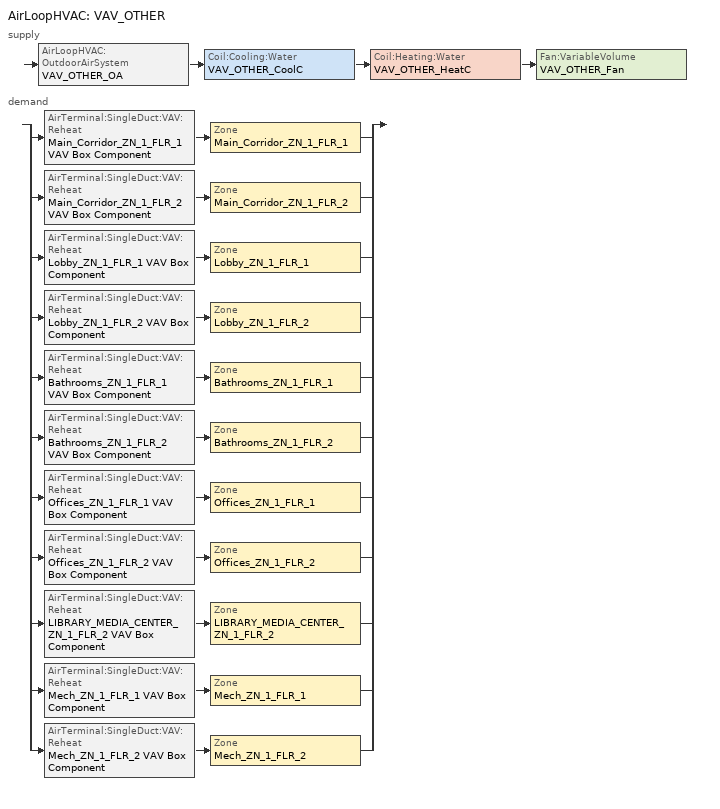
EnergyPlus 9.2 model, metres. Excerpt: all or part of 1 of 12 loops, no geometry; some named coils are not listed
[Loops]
AirLoopHVAC 'VAV_OTHER'
 supply: AirLoopHVAC:OutdoorAirSystem 'VAV_OTHER_OA' > Coil:Cooling:Water 'VAV_OTHER_CoolC' > Coil:Heating:Water 'VAV_OTHER_HeatC' > Fan:VariableVolume 'VAV_OTHER_Fan'
 demand: split
  | AirTerminal:SingleDuct:VAV:Reheat 'Main_Corridor_ZN_1_FLR_1 VAV Box Component' > Zone 'Main_Corridor_ZN_1_FLR_1'
  | AirTerminal:SingleDuct:VAV:Reheat 'Main_Corridor_ZN_1_FLR_2 VAV Box Component' > Zone 'Main_Corridor_ZN_1_FLR_2'
  | AirTerminal:SingleDuct:VAV:Reheat 'Lobby_ZN_1_FLR_1 VAV Box Component' > Zone 'Lobby_ZN_1_FLR_1'
  | AirTerminal:SingleDuct:VAV:Reheat 'Lobby_ZN_1_FLR_2 VAV Box Component' > Zone 'Lobby_ZN_1_FLR_2'
  | AirTerminal:SingleDuct:VAV:Reheat 'Bathrooms_ZN_1_FLR_1 VAV Box Component' > Zone 'Bathrooms_ZN_1_FLR_1'
  | AirTerminal:SingleDuct:VAV:Reheat 'Bathrooms_ZN_1_FLR_2 VAV Box Component' > Zone 'Bathrooms_ZN_1_FLR_2'
  | AirTerminal:SingleDuct:VAV:Reheat 'Offices_ZN_1_FLR_1 VAV Box Component' > Zone 'Offices_ZN_1_FLR_1'
  | AirTerminal:SingleDuct:VAV:Reheat 'Offices_ZN_1_FLR_2 VAV Box Component' > Zone 'Offices_ZN_1_FLR_2'
  | AirTerminal:SingleDuct:VAV:Reheat 'LIBRARY_MEDIA_CENTER_ZN_1_FLR_2 VAV Box Component' > Zone 'LIBRARY_MEDIA_CENTER_ZN_1_FLR_2'
  | AirTerminal:SingleDuct:VAV:Reheat 'Mech_ZN_1_FLR_1 VAV Box Component' > Zone 'Mech_ZN_1_FLR_1'
  | AirTerminal:SingleDuct:VAV:Reheat 'Mech_ZN_1_FLR_2 VAV Box Component' > Zone 'Mech_ZN_1_FLR_2'
[DesignSpecification:OutdoorAir]
Name | Outdoor Air Method | Outdoor Air Flow per Person | Outdoor Air Flow per Zone Floor Area
SZ DSOA Bathrooms_ZN_1_FLR_1; SZ DSOA Bathrooms_ZN_1_FLR_2 | Flow/Person | 0.025
SZ DSOA LIBRARY_MEDIA_CENTER_ZN_1_FLR_2 | Flow/Person | 0.008
SZ DSOA Lobby_ZN_1_FLR_1; SZ DSOA Lobby_ZN_1_FLR_2; SZ DSOA Main_Corridor_ZN_1_FLR_1; SZ DSOA Main_Corridor_ZN_1_FLR_2 | Flow/Area |  | 0.0005
SZ DSOA Mech_ZN_1_FLR_1; SZ DSOA Mech_ZN_1_FLR_2 | Flow/Area |  | 0.00025
SZ DSOA Offices_ZN_1_FLR_1; SZ DSOA Offices_ZN_1_FLR_2 | Flow/Person | 0.01
[Sizing:Zone] Zone Cooling Design Supply Air Temperature Input Method=SupplyAirTemperature; Zone Cooling Design Supply Air Temperature=12.8; Zone Heating Design Supply Air Temperature Input Method=SupplyAirTemperature; Zone Heating Design Supply Air Temperature=50; Zone Cooling Design Supply Air Humidity Ratio=0.0085; Zone Heating Design Supply Air Humidity Ratio=0.008; Cooling Design Air Flow Method=DesignDay; Heating Design Air Flow Method=DesignDay
Name | Design Specification Outdoor Air Object | Cooling Minimum Air Flow
Bathrooms_ZN_1_FLR_1 | SZ DSOA Bathrooms_ZN_1_FLR_1 | 0.3
Bathrooms_ZN_1_FLR_2 | SZ DSOA Bathrooms_ZN_1_FLR_2 | 0.3
LIBRARY_MEDIA_CENTER_ZN_1_FLR_2 | SZ DSOA LIBRARY_MEDIA_CENTER_ZN_1_FLR_2
Lobby_ZN_1_FLR_1 | SZ DSOA Lobby_ZN_1_FLR_1
Lobby_ZN_1_FLR_2 | SZ DSOA Lobby_ZN_1_FLR_2
Main_Corridor_ZN_1_FLR_1 | SZ DSOA Main_Corridor_ZN_1_FLR_1
Main_Corridor_ZN_1_FLR_2 | SZ DSOA Main_Corridor_ZN_1_FLR_2
Mech_ZN_1_FLR_1 | SZ DSOA Mech_ZN_1_FLR_1
Mech_ZN_1_FLR_2 | SZ DSOA Mech_ZN_1_FLR_2
Offices_ZN_1_FLR_1 | SZ DSOA Offices_ZN_1_FLR_1
Offices_ZN_1_FLR_2 | SZ DSOA Offices_ZN_1_FLR_2
[Sizing:System]
VAV_OTHER: Type of Load to Size On=Sensible; Design Outdoor Air Flow Rate=AUTOSIZE; Central Heating Maximum System Air Flow Ratio=0.3; Preheat Design Temperature=7; Preheat Design Humidity Ratio=0.008; Precool Design Temperature=12.8; Precool Design Humidity Ratio=0.008; Central Cooling Design Supply Air Temperature=12.8; Central Heating Design Supply Air Temperature=16.7; Type of Zone Sum to Use=NonCoincident; 100 Outdoor Air in Cooling=No; 100 Outdoor Air in Heating=No; Central Cooling Design Supply Air Humidity Ratio=0.0085; Central Heating Design Supply Air Humidity Ratio=0.008; Cooling Supply Air Flow Rate Method=DesignDay; Heating Supply Air Flow Rate Method=DesignDay; System Outdoor Air Method=ZoneSum; Zone Maximum Outdoor Air Fraction=1; Cooling Design Capacity Method=CoolingDesignCapacity; Cooling Design Capacity=autosize; Heating Design Capacity Method=HeatingDesignCapacity; Heating Design Capacity=autosize; Central Cooling Capacity Control Method=OnOff
[ZoneControl:Thermostat] Control Type Schedule=Dual Zone Control Type Sched
Name | Zone or ZoneList | Control 1
Bathrooms_ZN_1_FLR_1 Thermostat | Bathrooms_ZN_1_FLR_1 | Bathrooms_ZN_1_FLR_1 DualSPSched
Bathrooms_ZN_1_FLR_2 Thermostat | Bathrooms_ZN_1_FLR_2 | Bathrooms_ZN_1_FLR_2 DualSPSched
LIBRARY_MEDIA_CENTER_ZN_1_FLR_2 Thermostat | LIBRARY_MEDIA_CENTER_ZN_1_FLR_2 | LIBRARY_MEDIA_CENTER_ZN_1_FLR_2 DualSPSched
Lobby_ZN_1_FLR_1 Thermostat | Lobby_ZN_1_FLR_1 | Lobby_ZN_1_FLR_1 DualSPSched
Lobby_ZN_1_FLR_2 Thermostat | Lobby_ZN_1_FLR_2 | Lobby_ZN_1_FLR_2 DualSPSched
Main_Corridor_ZN_1_FLR_1 Thermostat | Main_Corridor_ZN_1_FLR_1 | Main_Corridor_ZN_1_FLR_1 DualSPSched
Main_Corridor_ZN_1_FLR_2 Thermostat | Main_Corridor_ZN_1_FLR_2 | Main_Corridor_ZN_1_FLR_2 DualSPSched
Mech_ZN_1_FLR_1 Thermostat | Mech_ZN_1_FLR_1 | Mech_ZN_1_FLR_1 DualSPSched
Mech_ZN_1_FLR_2 Thermostat | Mech_ZN_1_FLR_2 | Mech_ZN_1_FLR_2 DualSPSched
Offices_ZN_1_FLR_1 Thermostat | Offices_ZN_1_FLR_1 | Offices_ZN_1_FLR_1 DualSPSched
Offices_ZN_1_FLR_2 Thermostat | Offices_ZN_1_FLR_2 | Offices_ZN_1_FLR_2 DualSPSched
[ThermostatSetpoint:DualSetpoint]
Name | Heating Setpoint Temperature Schedule | Cooling Setpoint Temperature Schedule
Bathrooms_ZN_1_FLR_1 DualSPSched; Bathrooms_ZN_1_FLR_2 DualSPSched; Lobby_ZN_1_FLR_2 DualSPSched; Main_Corridor_ZN_1_FLR_1 DualSPSched; Main_Corridor_ZN_1_FLR_2 DualSPSched; Mech_ZN_1_FLR_1 DualSPSched; Mech_ZN_1_FLR_2 DualSPSched | HTGSETP_SCH_BathCorrMechKitchen | CLGSETP_SCH_BathCorrMechKitchen
LIBRARY_MEDIA_CENTER_ZN_1_FLR_2 DualSPSched; Lobby_ZN_1_FLR_1 DualSPSched; Offices_ZN_1_FLR_1 DualSPSched; Offices_ZN_1_FLR_2 DualSPSched | HTGSETP_SCH | CLGSETP_SCH
[AirTerminal:SingleDuct:VAV:Reheat] Availability Schedule=ALWAYS_ON; Maximum Air Flow Rate=AUTOSIZE; Zone Minimum Air Flow Input Method=Constant; Constant Minimum Air Flow Fraction=0.3; Maximum Hot Water or Steam Flow Rate=AUTOSIZE; Minimum Hot Water or Steam Flow Rate=0; Convergence Tolerance=0.001; Damper Heating Action=NORMAL
Name | Reheat Coil
Bathrooms_ZN_1_FLR_1 VAV Box Component | Bathrooms_ZN_1_FLR_1 VAV Box Reheat Coil
Bathrooms_ZN_1_FLR_2 VAV Box Component | Bathrooms_ZN_1_FLR_2 VAV Box Reheat Coil
LIBRARY_MEDIA_CENTER_ZN_1_FLR_2 VAV Box Component | LIBRARY_MEDIA_CENTER_ZN_1_FLR_2 VAV Box Reheat Coil
Lobby_ZN_1_FLR_1 VAV Box Component | Lobby_ZN_1_FLR_1 VAV Box Reheat Coil
Lobby_ZN_1_FLR_2 VAV Box Component | Lobby_ZN_1_FLR_2 VAV Box Reheat Coil
Main_Corridor_ZN_1_FLR_1 VAV Box Component | Main_Corridor_ZN_1_FLR_1 VAV Box Reheat Coil
Main_Corridor_ZN_1_FLR_2 VAV Box Component | Main_Corridor_ZN_1_FLR_2 VAV Box Reheat Coil
Mech_ZN_1_FLR_1 VAV Box Component | Mech_ZN_1_FLR_1 VAV Box Reheat Coil
Mech_ZN_1_FLR_2 VAV Box Component | Mech_ZN_1_FLR_2 VAV Box Reheat Coil
Offices_ZN_1_FLR_1 VAV Box Component | Offices_ZN_1_FLR_1 VAV Box Reheat Coil
Offices_ZN_1_FLR_2 VAV Box Component | Offices_ZN_1_FLR_2 VAV Box Reheat Coil
[Zone equipment]
Bathrooms_ZN_1_FLR_1: Bathrooms_ZN_1_FLR_1 Exhaust Fan, Bathrooms_ZN_1_FLR_1 VAV Box Component
Bathrooms_ZN_1_FLR_2: Bathrooms_ZN_1_FLR_2 Exhaust Fan, Bathrooms_ZN_1_FLR_2 VAV Box Component
LIBRARY_MEDIA_CENTER_ZN_1_FLR_2: LIBRARY_MEDIA_CENTER_ZN_1_FLR_2 VAV Box Component
Lobby_ZN_1_FLR_1: Lobby_ZN_1_FLR_1 VAV Box Component
Lobby_ZN_1_FLR_2: Lobby_ZN_1_FLR_2 VAV Box Component
Main_Corridor_ZN_1_FLR_1: Main_Corridor_ZN_1_FLR_1 VAV Box Component
Main_Corridor_ZN_1_FLR_2: Main_Corridor_ZN_1_FLR_2 VAV Box Component
Mech_ZN_1_FLR_1: Mech_ZN_1_FLR_1 VAV Box Component
Mech_ZN_1_FLR_2: Mech_ZN_1_FLR_2 VAV Box Component
Offices_ZN_1_FLR_1: Offices_ZN_1_FLR_1 VAV Box Component
Offices_ZN_1_FLR_2: Offices_ZN_1_FLR_2 VAV Box Component
[Fan:VariableVolume]
VAV_OTHER_Fan: Availability Schedule=HVACOperationSchd; Fan Total Efficiency=0.6006; Pressure Rise=1017.592; Maximum Flow Rate=AUTOSIZE; Fan Power Minimum Flow Rate Input Method=FixedFlowRate; Fan Power Minimum Air Flow Rate=0; Motor Efficiency=0.924; Motor In Airstream Fraction=1; Fan Power Coefficient 1=0.0407599; Fan Power Coefficient 2=0.088045; Fan Power Coefficient 3=-0.0729261; Fan Power Coefficient 4=0.94374; Fan Power Coefficient 5=0; EndUse Subcategory=Fan Energy
[Fan:ZoneExhaust] Availability Schedule=HVACOperationSchd; Fan Total Efficiency=0.338; Pressure Rise=125; Maximum Flow Rate=0.3; EndUse Subcategory=Zone Exhaust Fans
Bathrooms_ZN_1_FLR_1 Exhaust Fan; Bathrooms_ZN_1_FLR_2 Exhaust Fan
[Coil:Cooling:Water]
VAV_OTHER_CoolC: Availability Schedule=ALWAYS_ON; Design Water Flow Rate=AUTOSIZE; Design Air Flow Rate=AUTOSIZE; Design Inlet Water Temperature=AUTOSIZE; Design Inlet Air Temperature=AUTOSIZE; Design Outlet Air Temperature=AUTOSIZE; Design Inlet Air Humidity Ratio=AUTOSIZE; Design Outlet Air Humidity Ratio=AUTOSIZE; Type of Analysis=SimpleAnalysis; Heat Exchanger Configuration=CrossFlow
[Coil:Heating:Water]
VAV_OTHER_HeatC: Availability Schedule=ALWAYS_ON; UFactor Times Area Value=AUTOSIZE; Maximum Water Flow Rate=AUTOSIZE; Performance Input Method=UFactorTimesAreaAndDesignWaterFlowRate; Rated Capacity=AUTOSIZE; Rated Inlet Water Temperature=82.2; Rated Inlet Air Temperature=16.6; Rated Outlet Water Temperature=71.1; Rated Outlet Air Temperature=32.2
[Controller:WaterCoil] Control Variable=Temperature; Actuator Variable=Flow; Maximum Actuated Flow=AUTOSIZE; Minimum Actuated Flow=0
Name | Action | Controller Convergence Tolerance
VAV_OTHER_CoolC_Controller | Reverse
VAV_OTHER_HeatC_Controller | Normal | 0.0001
[Controller:OutdoorAir]
VAV_OTHER_OA_Controller: Minimum Outdoor Air Flow Rate=AUTOSIZE; Maximum Outdoor Air Flow Rate=AUTOSIZE; Economizer Control Type=DifferentialDryBulb; Economizer Control Action Type=ModulateFlow; Economizer Maximum Limit DryBulb Temperature=28; Economizer Maximum Limit Enthalpy=64000; Economizer Minimum Limit DryBulb Temperature=-100; Lockout Type=NoLockout; Minimum Limit Type=FixedMinimum; Minimum Outdoor Air Schedule=MinOA_Sched
[AirLoopHVAC]
VAV_OTHER: Design Supply Air Flow Rate=AUTOSIZE
[SetpointManager:Scheduled]
VAV_OTHER SAT setpoint: Control Variable=Temperature; Schedule=Seasonal-Reset-Supply-Air-Temp-Sch; Setpoint Node or NodeList=VAV_OTHER Supply Equipment Outlet Node
[SetpointManager:MixedAir] Control Variable=Temperature
Name | Setpoint Node or NodeList
VAV_OTHER_CoolC SAT Manager | VAV_OTHER_CoolC-VAV_OTHER_HeatCNode
VAV_OTHER_HeatC SAT Manager | VAV_OTHER_HeatC-VAV_OTHER_FanNode
VAV_OTHER_OAMixed Air Temp Manager | VAV_OTHER_OA-VAV_OTHER_CoolCNode
[Schedule:Compact]
ALWAYS_ON: Through: 12/31, For: AllDays, Until: 24:00, 1
CLGSETP_SCH: Through: 6/30, For: SummerDesignDay, Until: 24:00, 24, For: WeekEnds Holidays WinterDesignDay, Until: 24:00, 27, For: AllOtherDays, Until: 06:00, 27, Until: 21:00, 24, Until: 24:00, 27, Through: 9/1, For: SummerDesignDay, Until: 24:00, 24, For: WeekEnds Holidays WinterDesignDay, Until: 24:00, 27, For: AllOtherDays, Until: 07:00, 27, Until: 18:00, 24, Until: 24:00, 27, Through: 12/31, For: SummerDesignDay, Until: 24:00, 24, For: WeekEnds Holidays WinterDesignDay, Until: 24:00, 27, For: AllOtherDays, Until: 06:00, 27, Until: 21:00, 24, Until: 24:00, 27
CLGSETP_SCH_BathCorrMechKitchen: Through: 12/31, For: SummerDesignDay, Until: 06:00, 27, Until: 21:00, 24, Until: 24:00, 27, For: AllOtherDays, Until: 24:00, 27
HTGSETP_SCH: Through: 6/30, For: WinterDesignDay, Until: 24:00, 21, For: WeekEnds Holidays SummerDesignDay, Until: 24:00, 16, For: AllOtherDays, Until: 06:00, 16, Until: 21:00, 21, Until: 24:00, 16, Through: 9/1, For: WinterDesignDay, Until: 24:00, 21, For: WeekEnds Holidays SummerDesignDay, Until: 24:00, 16, For: AllOtherDays, Until: 07:00, 16, Until: 18:00, 21, Until: 24:00, 16, Through: 12/31, For: WinterDesignDay, Until: 24:00, 21, For: WeekEnds Holidays SummerDesignDay, Until: 24:00, 16, For: AllOtherDays, Until: 06:00, 16, Until: 21:00, 21, Until: 24:00, 16
HTGSETP_SCH_BathCorrMechKitchen: Through: 12/31, For: WinterDesignDay, Until: 06:00, 16, Until: 21:00, 21, Until: 24:00, 16, For: AllOtherDays, Until: 24:00, 16
HVACOperationSchd; MinOA_Sched: Through: 12/31, For: Weekdays SummerDesignDay, Until: 06:00, 0, Until: 21:00, 1, Until: 24:00, 0, For: AllOtherDays, Until: 24:00, 0
Seasonal-Reset-Supply-Air-Temp-Sch: Through: 12/31, For: AllDays, Until: 24:00, 12.8
Dual Zone Control Type Sched: Through: 12/31, For: AllDays, Until: 24:00, 4
